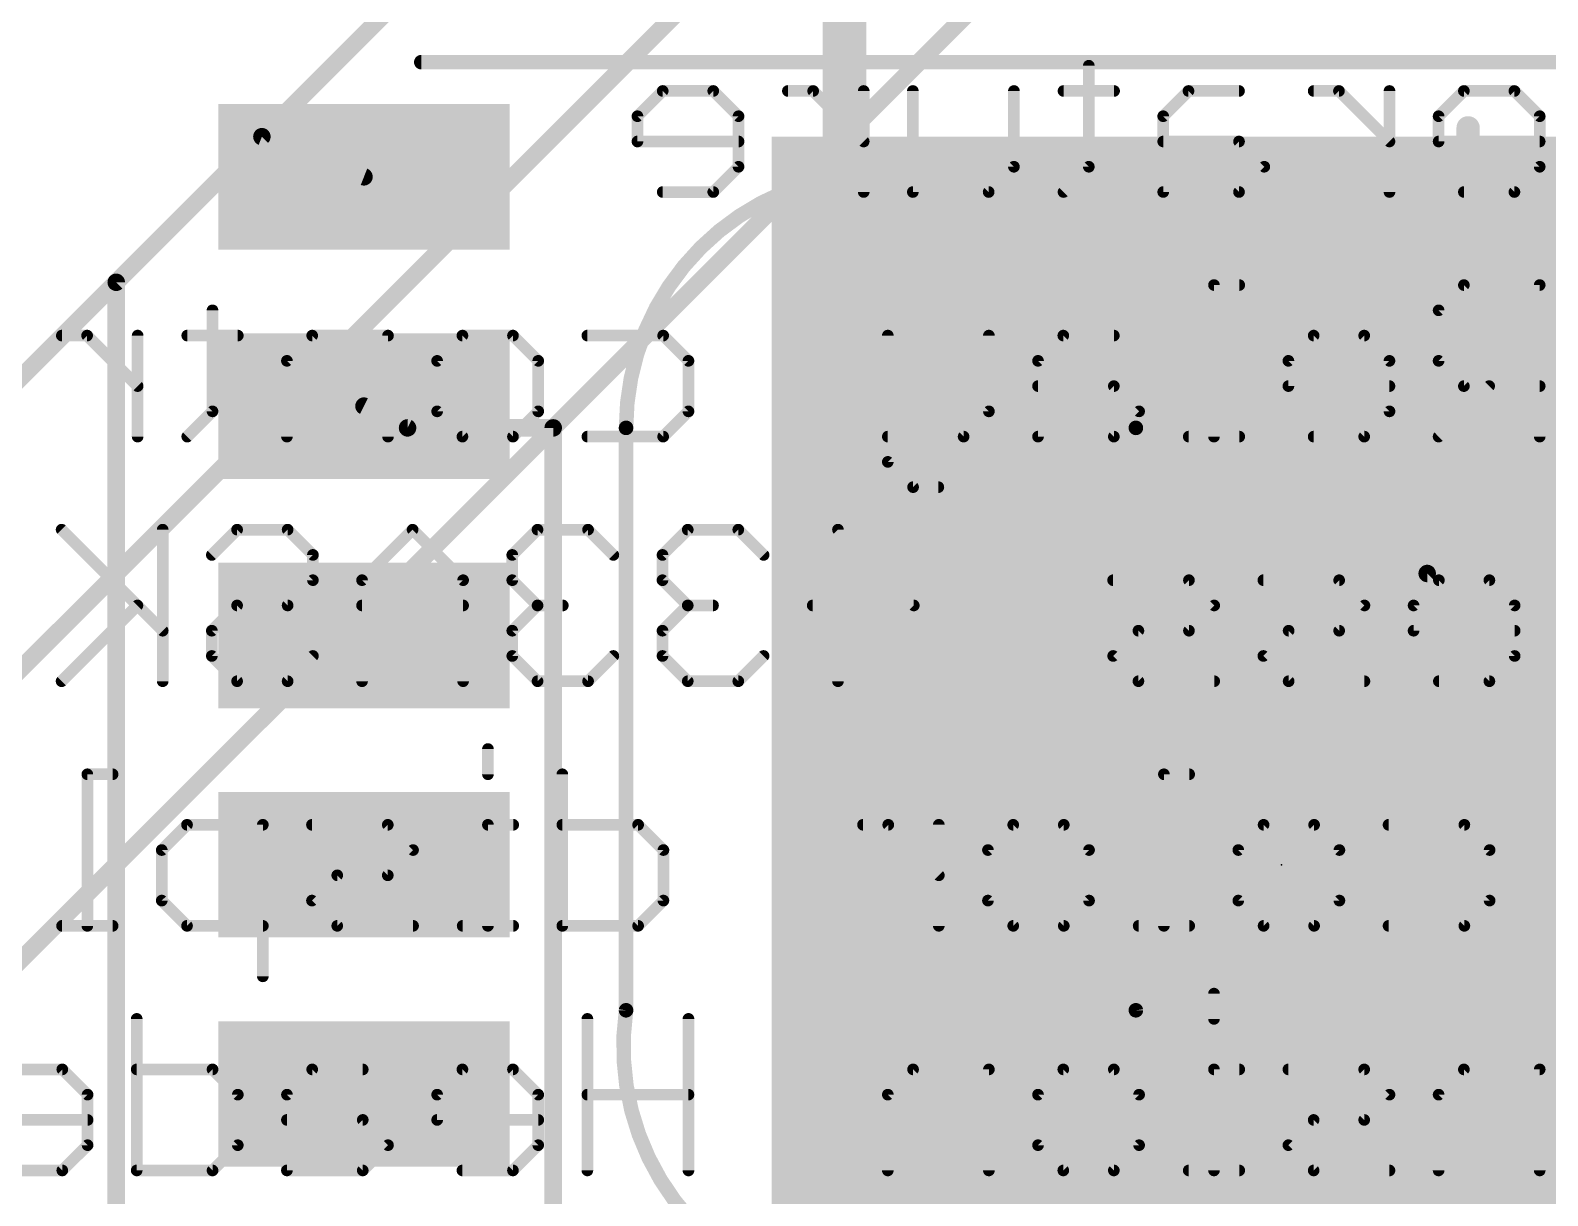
# Model space of a CAD drawing. Extents: x -6 to 117, y 1 to 54.
# Drawn here: x 31 to 44.23, y 31.4 to 41.57 of the extents above; entities that cross this region are included whole.
import ezdxf

# ---------------------------------------------------------------- set-up
doc = ezdxf.new("R2010")
doc.units = 0
for name, color, linetype in [('1', 14, 'CONTINUOUS'), ('16', 174, 'CONTINUOUS'), ('21', 251, 'CONTINUOUS'), ('23', 178, 'CONTINUOUS'), ('25', 251, 'CONTINUOUS'), ('26', 251, 'CONTINUOUS'), ('43', 94, 'CONTINUOUS')]:
    doc.layers.add(name, color=color, linetype=linetype)

# ---------------------------------------------------------------- blocks, each defined once
blk = doc.blocks.new('RECT')
blk.add_solid([(-0.5, -0.5), (0.5, -0.5), (-0.5, 0.5), (0.5, 0.5)])

msp = doc.modelspace()

# ---------------------------------------------------------------- linework, layer by layer
at = {"layer": '1'}
for points, const_width in [([(38.1, 46.99), (38.1, 34.29)], 0.381), ([(31.75, 39.37), (33.02, 40.64)], 0.1524), ([(33.02, 40.64), (33.91, 40.29)], 0.1524), ([(31.75, 27.94), (31.75, 39.37)], 0.1524), ([(34.29, 38.1), (33.91, 38.29)], 0.1524), ([(35.56, 38.1), (34.29, 38.1)], 0.1524), ([(35.56, 11.43), (35.56, 38.1)], 0.1524), ([(38.1, 34.29), (40.64, 31.75)], 0.381), ([(40.64, 31.75), (49.53, 31.75)], 0.381), ([(40.64, 24.13), (40.64, 31.75)], 0.381)]:
    msp.add_lwpolyline(points, dxfattribs=dict(at, const_width=const_width))
for points, const_width in [([(33.0339, 40.6755, 1), (33.0061, 40.6045)], 0.0762), ([(33.0469, 40.6131, 1), (32.9931, 40.6669)], 0.0762), ([(33.8961, 40.2545, 1), (33.9239, 40.3255)], 0.0762), ([(31.7881, 39.37, 1), (31.7119, 39.37)], 0.0762), ([(31.7231, 39.3969, 1), (31.7769, 39.3431)], 0.0762), ([(33.927, 38.3241, 1), (33.893, 38.2559)], 0.0762), ([(34.29, 38.1381, 1), (34.29, 38.0619)], 0.0762), ([(34.273, 38.0659, 1), (34.307, 38.1341)], 0.0762), ([(35.5981, 38.1, 1), (35.5219, 38.1)], 0.0762), ([(35.56, 38.0619, 1), (35.56, 38.1381)], 0.0762), ([(38.1674, 34.3574, 1), (38.0326, 34.2226)], 0.1905), ([(38.0048, 34.29, 1), (38.1953, 34.29)], 0.1905), ([(40.64, 31.8453, 1), (40.64, 31.6547)], 0.1905), ([(40.7353, 31.75, 1), (40.5448, 31.75)], 0.1905), ([(40.5726, 31.6826, 1), (40.7074, 31.8174)], 0.1905)]:
    msp.add_lwpolyline(points, format="xyb", dxfattribs=dict(at, const_width=const_width))
at = {"layer": '16', "const_width": 0.1524}
for points in [[(30.48, 38.1), (35.56, 43.18)], [(39.37, 41.91), (26.67, 29.21)], [(30.48, 35.56), (36.83, 41.91)], [(33.02, 24.13), (46.99, 38.1)], [(30.48, 24.13), (43.18, 36.83)], [(43.18, 36.83), (44.45, 36.83)]]:
    msp.add_lwpolyline(points, dxfattribs=at)
at = {"layer": '16', "const_width": 0.0762}
for points in [[(43.18, 36.8681, 1), (43.18, 36.7919)], [(43.2069, 36.8031, 1), (43.1531, 36.8569)]]:
    msp.add_lwpolyline(points, format="xyb", dxfattribs=at)
at = {"layer": '21'}
for points, const_width in [([(34.41, 41.3218, 1), (34.41, 41.2582)], 0.0635), ([(40.64, 38.1, 1), (36.195, 38.1)], 0.127), ([(36.2268, 38.1, 1), (36.1632, 38.1)], 0.0635), ([(36.1632, 38.1, 1), (36.2268, 38.1)], 0.0635), ([(40.6718, 38.1, 1), (40.6082, 38.1)], 0.0635), ([(40.6082, 38.1, 1), (40.6718, 38.1)], 0.0635), ([(36.195, 33.02, 1.153), (40.64, 33.02)], 0.127), ([(36.2264, 33.0155, 1), (36.1636, 33.0245)], 0.0635), ([(40.6714, 33.0245, 1), (40.6086, 33.0155)], 0.0635), ([(36.1632, 33.02, 1), (36.2268, 33.02)], 0.0635), ([(40.6082, 33.02, 1), (40.6718, 33.02)], 0.0635)]:
    msp.add_lwpolyline(points, format="xyb", dxfattribs=dict(at, const_width=const_width))
at = {"layer": '21', "const_width": 0.127}
for points in [[(49.41, 41.29), (34.41, 41.29)], [(36.195, 38.1), (36.195, 33.02)], [(40.64, 38.1), (40.64, 33.02)]]:
    msp.add_lwpolyline(points, dxfattribs=at)
at = {"layer": '23'}
msp.add_point((41.91, 34.29), dxfattribs=at)
at = {"layer": '25', "const_width": 0.2032}
for points in [[(43.5369, 40.7173), (43.5369, 39.2936)], [(42.0116, 40.5393), (42.0116, 39.6496)], [(42.7234, 39.6496), (42.7234, 40.5393)], [(43.181, 40.3614), (43.3589, 40.5393)], [(43.3589, 40.5393), (43.7149, 40.5393)], [(43.7149, 40.5393), (43.8928, 40.3614)], [(43.181, 40.1834), (43.181, 40.3614)], [(43.3589, 40.0055), (43.181, 40.1834)], [(43.7149, 40.0055), (43.3589, 40.0055)], [(43.8928, 39.8275), (43.7149, 40.0055)], [(43.8928, 39.6496), (43.8928, 39.8275)], [(42.0116, 39.6496), (42.1896, 39.4716)], [(42.5455, 39.4716), (42.7234, 39.6496)], [(43.181, 39.6496), (43.3589, 39.4716)], [(43.7149, 39.4716), (43.8928, 39.6496)], [(42.1896, 39.4716), (42.5455, 39.4716)], [(43.3589, 39.4716), (43.7149, 39.4716)]]:
    msp.add_lwpolyline(points, dxfattribs=at)
at = {"layer": '25', "const_width": 0.1016}
for points in [[(43.5877, 40.7173, 1), (43.4861, 40.7173)], [(42.0624, 40.5393, 1), (41.9608, 40.5393)], [(42.7742, 40.5393, 1), (42.6726, 40.5393)], [(43.3589, 40.5901, 1), (43.3589, 40.4885)], [(43.3949, 40.5034, 1), (43.323, 40.5752)], [(43.7508, 40.5752, 1), (43.6789, 40.5034)], [(43.7149, 40.4885, 1), (43.7149, 40.5901)], [(43.2318, 40.3614, 1), (43.1302, 40.3614)], [(43.1451, 40.3973, 1), (43.2169, 40.3254)], [(43.8569, 40.3254, 1), (43.9287, 40.3973)], [(43.2169, 40.2193, 1), (43.1451, 40.1475)], [(43.1302, 40.1834, 1), (43.2318, 40.1834)], [(43.3589, 40.0563, 1), (43.3589, 39.9547)], [(43.323, 39.9695, 1), (43.3949, 40.0414)], [(43.7508, 40.0414, 1), (43.6789, 39.9695)], [(43.7149, 39.9547, 1), (43.7149, 40.0563)], [(43.9436, 39.8275, 1), (43.842, 39.8275)], [(43.8569, 39.7916, 1), (43.9287, 39.8634)], [(42.0475, 39.6855, 1), (41.9757, 39.6136)], [(41.9608, 39.6496, 1), (42.0624, 39.6496)], [(42.6726, 39.6496, 1), (42.7742, 39.6496)], [(42.7593, 39.6136, 1), (42.6875, 39.6855)], [(43.2169, 39.6855, 1), (43.1451, 39.6136)], [(43.842, 39.6496, 1), (43.9436, 39.6496)], [(43.9287, 39.6136, 1), (43.8569, 39.6855)], [(42.1896, 39.5224, 1), (42.1896, 39.4208)], [(42.1536, 39.4357, 1), (42.2255, 39.5075)], [(42.5095, 39.5075, 1), (42.5814, 39.4357)], [(42.5455, 39.4208, 1), (42.5455, 39.5224)], [(43.3589, 39.5224, 1), (43.3589, 39.4208)], [(43.323, 39.4357, 1), (43.3949, 39.5075)], [(43.6789, 39.5075, 1), (43.7508, 39.4357)], [(43.7149, 39.4208, 1), (43.7149, 39.5224)], [(43.4861, 39.2936, 1), (43.5877, 39.2936)]]:
    msp.add_lwpolyline(points, format="xyb", dxfattribs=at)
at = {"layer": '26', "const_width": 0.1016}
for points in [[(40.2296, 41.259), (40.2296, 40.3777)], [(36.5147, 41.0387), (36.2944, 40.8184)], [(36.9553, 41.0387), (36.5147, 41.0387)], [(37.1757, 40.8184), (36.9553, 41.0387)], [(37.8264, 41.0387), (37.6061, 41.0387)], [(38.2671, 40.598), (37.8264, 41.0387)], [(38.2671, 40.1574), (38.2671, 41.0387)], [(38.6955, 40.1574), (38.6955, 41.0387)], [(39.5768, 41.0387), (39.5768, 40.3777)], [(40.45, 41.0387), (40.0093, 41.0387)], [(41.0987, 41.0387), (40.8784, 40.8184)], [(41.5394, 41.0387), (41.0987, 41.0387)], [(42.4105, 41.0387), (42.1902, 41.0387)], [(42.8511, 40.598), (42.4105, 41.0387)], [(42.8511, 40.1574), (42.8511, 41.0387)], [(43.4999, 41.0387), (43.2796, 40.8184)], [(43.9405, 41.0387), (43.4999, 41.0387)], [(44.1609, 40.8184), (43.9405, 41.0387)], [(36.2944, 40.8184), (36.2944, 40.598)], [(37.1757, 40.3777), (37.1757, 40.8184)], [(40.8784, 40.8184), (40.8784, 40.1574)], [(43.2796, 40.8184), (43.2796, 40.598)], [(44.1609, 40.3777), (44.1609, 40.8184)], [(36.2944, 40.598), (37.1757, 40.598)], [(41.5394, 40.598), (40.8784, 40.598)], [(41.7597, 40.3777), (41.5394, 40.598)], [(43.2796, 40.598), (44.1609, 40.598)], [(36.9553, 40.1574), (37.1757, 40.3777)], [(39.5768, 40.3777), (39.3565, 40.1574)], [(40.2296, 40.3777), (40.0093, 40.1574)], [(41.5394, 40.1574), (41.7597, 40.3777)], [(43.9405, 40.1574), (44.1609, 40.3777)], [(36.5147, 40.1574), (36.9553, 40.1574)], [(39.3565, 40.1574), (38.6955, 40.1574)], [(40.8784, 40.1574), (41.5394, 40.1574)], [(43.4999, 40.1574), (43.9405, 40.1574)], [(41.5414, 39.3457), (41.3211, 39.3457)], [(41.3211, 39.3457), (41.3211, 38.0238)], [(43.4999, 39.3457), (43.2796, 39.1254)], [(44.1609, 39.3457), (43.4999, 39.3457)], [(44.1609, 38.0238), (44.1609, 39.3457)], [(32.5896, 39.1254), (32.5896, 38.2441)], [(43.2796, 39.1254), (43.2796, 38.6848)], [(31.4961, 38.9051), (31.2758, 38.9051)], [(31.9367, 38.4644), (31.4961, 38.9051)], [(31.9367, 38.0238), (31.9367, 38.9051)], [(32.8099, 38.9051), (32.3693, 38.9051)], [(33.4587, 38.9051), (33.2383, 38.6848)], [(34.1196, 38.9051), (33.4587, 38.9051)], [(34.1196, 38.0238), (34.1196, 38.9051)], [(34.5481, 38.6848), (34.7684, 38.9051)], [(34.7684, 38.9051), (35.209, 38.9051)], [(35.209, 38.9051), (35.4293, 38.6848)], [(35.8578, 38.9051), (36.5188, 38.9051)], [(36.5188, 38.9051), (36.7391, 38.6848)], [(38.4772, 38.9051), (38.4772, 37.8035)], [(39.3585, 38.9051), (39.3585, 38.2441)], [(40.0073, 38.9051), (39.787, 38.6848)], [(40.4479, 38.9051), (40.0073, 38.9051)], [(42.1902, 38.9051), (41.9698, 38.6848)], [(42.6308, 38.9051), (42.1902, 38.9051)], [(42.8511, 38.6848), (42.6308, 38.9051)], [(33.2383, 38.6848), (33.2383, 38.0238)], [(34.5481, 38.2441), (34.5481, 38.6848)], [(35.4293, 38.6848), (35.4293, 38.2441)], [(36.7391, 38.6848), (36.7391, 38.2441)], [(39.787, 38.6848), (39.787, 38.0238)], [(41.9698, 38.6848), (41.9698, 38.4644)], [(42.8511, 38.2441), (42.8511, 38.6848)], [(43.2796, 38.6848), (43.4999, 38.4644)], [(40.4479, 38.4644), (39.787, 38.4644)], [(40.6683, 38.2441), (40.4479, 38.4644)], [(41.9698, 38.4644), (42.8511, 38.4644)], [(43.7202, 38.4644), (43.2796, 38.0238)], [(43.4999, 38.4644), (44.1609, 38.4644)], [(32.5896, 38.2441), (32.3693, 38.0238)], [(34.7684, 38.0238), (34.5481, 38.2441)], [(35.4293, 38.2441), (35.209, 38.0238)], [(36.7391, 38.2441), (36.5188, 38.0238)], [(39.3585, 38.2441), (39.1382, 38.0238)], [(40.4479, 38.0238), (40.6683, 38.2441)], [(42.6308, 38.0238), (42.8511, 38.2441)], [(35.209, 38.0238), (34.7684, 38.0238)], [(36.5188, 38.0238), (35.8578, 38.0238)], [(39.1382, 38.0238), (38.4772, 38.0238)], [(39.787, 38.0238), (40.4479, 38.0238)], [(41.5414, 38.0238), (41.1008, 38.0238)], [(42.1902, 38.0238), (42.6308, 38.0238)], [(38.4772, 37.8035), (38.6976, 37.5832)], [(38.6976, 37.5832), (38.9179, 37.5832)], [(32.155, 36.3308), (31.2738, 37.2121)], [(32.155, 37.2121), (32.155, 35.8902)], [(32.5835, 36.9918), (32.8038, 37.2121)], [(32.8038, 37.2121), (33.2444, 37.2121)], [(33.2444, 37.2121), (33.4648, 36.9918)], [(34.3338, 37.2121), (33.8932, 36.7715)], [(34.7745, 36.7715), (34.3338, 37.2121)], [(35.4233, 37.2121), (35.2029, 36.9918)], [(35.8639, 37.2121), (35.4233, 37.2121)], [(36.0842, 36.9918), (35.8639, 37.2121)], [(36.733, 37.2121), (36.5127, 36.9918)], [(37.1736, 37.2121), (36.733, 37.2121)], [(37.3939, 36.9918), (37.1736, 37.2121)], [(38.0427, 35.8902), (38.0427, 37.2121)], [(38.0427, 37.2121), (38.7037, 36.5512)], [(33.4648, 36.9918), (33.4648, 36.7715)], [(35.2029, 36.9918), (35.2029, 36.7715)], [(36.5127, 36.9918), (36.5127, 36.7715)], [(33.4648, 36.7715), (33.2444, 36.5512)], [(33.8932, 36.7715), (33.8932, 35.8902)], [(34.7745, 35.8902), (34.7745, 36.7715)], [(35.2029, 36.7715), (35.4233, 36.5512)], [(36.5127, 36.7715), (36.733, 36.5512)], [(41.1028, 36.7715), (40.4418, 36.7715)], [(41.3231, 36.5512), (41.1028, 36.7715)], [(42.4125, 36.7715), (41.7516, 36.7715)], [(42.6328, 36.5512), (42.4125, 36.7715)], [(43.2816, 36.7715), (43.0613, 36.5512)], [(43.7222, 36.7715), (43.2816, 36.7715)], [(43.9426, 36.5512), (43.7222, 36.7715)], [(31.9347, 36.5512), (31.2738, 35.8902)], [(32.8038, 36.5512), (32.5835, 36.3308)], [(33.2444, 36.5512), (32.8038, 36.5512)], [(34.7745, 36.5512), (33.8932, 36.5512)], [(35.4233, 36.5512), (35.2029, 36.3308)], [(35.4233, 36.5512), (35.6436, 36.5512)], [(36.733, 36.5512), (36.5127, 36.3308)], [(36.733, 36.5512), (36.9533, 36.5512)], [(38.7037, 36.5512), (37.8224, 36.5512)], [(41.1028, 36.3308), (41.3231, 36.5512)], [(42.4125, 36.3308), (42.6328, 36.5512)], [(43.0613, 36.5512), (43.0613, 36.3308)], [(43.9426, 36.1105), (43.9426, 36.5512)], [(32.5835, 36.3308), (32.5835, 36.1105)], [(35.2029, 36.3308), (35.2029, 36.1105)], [(36.5127, 36.3308), (36.5127, 36.1105)], [(40.4418, 36.1105), (40.6622, 36.3308)], [(40.6622, 36.3308), (41.1028, 36.3308)], [(41.7516, 36.1105), (41.9719, 36.3308)], [(41.9719, 36.3308), (42.4125, 36.3308)], [(43.0613, 36.3308), (43.9426, 36.3308)], [(32.5835, 36.1105), (32.8038, 35.8902)], [(33.2444, 35.8902), (33.4648, 36.1105)], [(35.2029, 36.1105), (35.4233, 35.8902)], [(35.8639, 35.8902), (36.0842, 36.1105)], [(36.5127, 36.1105), (36.733, 35.8902)], [(37.1736, 35.8902), (37.3939, 36.1105)], [(40.6622, 35.8902), (40.4418, 36.1105)], [(41.9719, 35.8902), (41.7516, 36.1105)], [(43.7222, 35.8902), (43.9426, 36.1105)], [(32.8038, 35.8902), (33.2444, 35.8902)], [(35.4233, 35.8902), (35.8639, 35.8902)], [(36.733, 35.8902), (37.1736, 35.8902)], [(41.3231, 35.8902), (40.6622, 35.8902)], [(42.6328, 35.8902), (41.9719, 35.8902)], [(43.2816, 35.8902), (43.7222, 35.8902)], [(34.9907, 35.2989), (34.9907, 35.0785)], [(31.7185, 35.0785), (31.4981, 35.0785)], [(31.4981, 35.0785), (31.4981, 33.7566)], [(35.6395, 35.0785), (35.6395, 33.7566)], [(41.1048, 35.0785), (40.8845, 35.0785)], [(40.8845, 35.0785), (40.8845, 33.7566)], [(32.3672, 34.6379), (32.1469, 34.4176)], [(33.0282, 34.6379), (32.3672, 34.6379)], [(33.0282, 33.316), (33.0282, 34.6379)], [(34.1176, 34.6379), (33.4566, 34.6379)], [(34.3379, 34.4176), (34.1176, 34.6379)], [(35.2111, 34.6379), (34.9907, 34.6379)], [(34.9907, 34.6379), (34.9907, 33.7566)], [(36.3005, 34.6379), (35.6395, 34.6379)], [(36.5208, 34.4176), (36.3005, 34.6379)], [(38.4813, 34.6379), (38.261, 34.6379)], [(38.922, 34.1972), (38.4813, 34.6379)], [(38.922, 33.7566), (38.922, 34.6379)], [(39.3504, 34.4176), (39.5707, 34.6379)], [(39.5707, 34.6379), (40.0114, 34.6379)], [(40.0114, 34.6379), (40.2317, 34.4176)], [(41.5333, 34.4176), (41.7536, 34.6379)], [(41.7536, 34.6379), (42.1942, 34.6379)], [(42.1942, 34.6379), (42.4146, 34.4176)], [(42.843, 34.6379), (43.504, 34.6379)], [(43.504, 34.6379), (43.7243, 34.4176)], [(32.1469, 34.4176), (32.1469, 33.9769)], [(34.1176, 34.1972), (34.3379, 34.4176)], [(36.5208, 33.9769), (36.5208, 34.4176)], [(39.3504, 33.9769), (39.3504, 34.4176)], [(40.2317, 34.4176), (40.2317, 33.9769)], [(41.5333, 33.9769), (41.5333, 34.4176)], [(42.4146, 34.4176), (42.4146, 33.9769)], [(43.7243, 34.4176), (43.7243, 33.9769)], [(33.4566, 33.9769), (33.677, 34.1972)], [(33.677, 34.1972), (34.1176, 34.1972)], [(32.1469, 33.9769), (32.3672, 33.7566)], [(33.677, 33.7566), (33.4566, 33.9769)], [(36.3005, 33.7566), (36.5208, 33.9769)], [(39.5707, 33.7566), (39.3504, 33.9769)], [(40.2317, 33.9769), (40.0114, 33.7566)], [(41.7536, 33.7566), (41.5333, 33.9769)], [(42.4146, 33.9769), (42.1942, 33.7566)], [(43.7243, 33.9769), (43.504, 33.7566)], [(31.7185, 33.7566), (31.2778, 33.7566)], [(32.3672, 33.7566), (33.0282, 33.7566)], [(34.3379, 33.7566), (33.677, 33.7566)], [(35.2111, 33.7566), (34.7704, 33.7566)], [(35.6395, 33.7566), (36.3005, 33.7566)], [(40.0114, 33.7566), (39.5707, 33.7566)], [(41.1048, 33.7566), (40.6642, 33.7566)], [(42.1942, 33.7566), (41.7536, 33.7566)], [(43.504, 33.7566), (42.843, 33.7566)], [(41.3211, 33.1653), (41.3211, 32.9449)], [(31.9286, 32.9449), (31.9286, 31.623)], [(35.8578, 32.9449), (35.8578, 31.623)], [(36.7391, 31.623), (36.7391, 32.9449)], [(31.2799, 32.5043), (30.8392, 32.5043)], [(31.5002, 32.284), (31.2799, 32.5043)], [(32.5896, 32.5043), (31.9286, 32.5043)], [(32.8099, 32.284), (32.5896, 32.5043)], [(33.4587, 32.5043), (33.2383, 32.284)], [(33.8993, 32.5043), (33.4587, 32.5043)], [(34.7684, 32.5043), (34.5481, 32.284)], [(35.209, 32.5043), (34.7684, 32.5043)], [(35.4293, 32.284), (35.209, 32.5043)], [(38.6976, 32.5043), (38.4772, 32.284)], [(39.3585, 32.5043), (38.6976, 32.5043)], [(39.3585, 31.623), (39.3585, 32.5043)], [(39.787, 32.284), (40.0073, 32.5043)], [(40.0073, 32.5043), (40.4479, 32.5043)], [(40.4479, 32.5043), (40.6683, 32.284)], [(41.5414, 32.5043), (41.3211, 32.5043)], [(41.3211, 32.5043), (41.3211, 31.623)], [(42.6308, 32.5043), (41.9698, 32.5043)], [(42.8511, 32.284), (42.6308, 32.5043)], [(43.4999, 32.5043), (43.2796, 32.284)], [(44.1609, 32.5043), (43.4999, 32.5043)], [(44.1609, 31.623), (44.1609, 32.5043)], [(31.5002, 31.8433), (31.5002, 32.284)], [(32.8099, 31.8433), (32.8099, 32.284)], [(33.2383, 32.284), (33.2383, 31.623)], [(34.5481, 32.284), (34.5481, 32.0636)], [(35.4293, 31.8433), (35.4293, 32.284)], [(36.7391, 32.284), (35.8578, 32.284)], [(38.4772, 32.284), (38.4772, 31.623)], [(39.787, 31.8433), (39.787, 32.284)], [(40.6683, 32.284), (40.6683, 31.8433)], [(42.6308, 32.0636), (42.8511, 32.284)], [(43.2796, 32.284), (43.2796, 31.623)], [(30.6189, 32.0636), (31.5002, 32.0636)], [(33.8993, 32.0636), (33.2383, 32.0636)], [(34.1196, 31.8433), (33.8993, 32.0636)], [(34.5481, 32.0636), (35.4293, 32.0636)], [(41.9698, 31.8433), (42.1902, 32.0636)], [(42.1902, 32.0636), (42.6308, 32.0636)], [(31.2799, 31.623), (31.5002, 31.8433)], [(32.5896, 31.623), (32.8099, 31.8433)], [(33.8993, 31.623), (34.1196, 31.8433)], [(35.209, 31.623), (35.4293, 31.8433)], [(40.0073, 31.623), (39.787, 31.8433)], [(40.6683, 31.8433), (40.4479, 31.623)], [(42.1902, 31.623), (41.9698, 31.8433)], [(30.8392, 31.623), (31.2799, 31.623)], [(31.9286, 31.623), (32.5896, 31.623)], [(33.2383, 31.623), (33.8993, 31.623)], [(34.7684, 31.623), (35.209, 31.623)], [(40.4479, 31.623), (40.0073, 31.623)], [(41.5414, 31.623), (41.1008, 31.623)], [(42.8511, 31.623), (42.1902, 31.623)]]:
    msp.add_lwpolyline(points, dxfattribs=at)
at = {"layer": '26', "const_width": 0.0508}
for points in [[(40.255, 41.259, 1), (40.2042, 41.259)], [(36.5147, 41.0641, 1), (36.5147, 41.0133)], [(36.5326, 41.0207, 1), (36.4967, 41.0566)], [(36.9733, 41.0566, 1), (36.9374, 41.0207)], [(36.9553, 41.0133, 1), (36.9553, 41.0641)], [(37.6061, 41.0641, 1), (37.6061, 41.0133)], [(37.8444, 41.0566, 1), (37.8085, 41.0207)], [(37.8264, 41.0133, 1), (37.8264, 41.0641)], [(38.2925, 41.0387, 1), (38.2417, 41.0387)], [(38.7209, 41.0387, 1), (38.6701, 41.0387)], [(39.6022, 41.0387, 1), (39.5514, 41.0387)], [(40.0093, 41.0641, 1), (40.0093, 41.0133)], [(40.45, 41.0133, 1), (40.45, 41.0641)], [(41.0987, 41.0641, 1), (41.0987, 41.0133)], [(41.1167, 41.0207, 1), (41.0808, 41.0566)], [(41.5394, 41.0133, 1), (41.5394, 41.0641)], [(42.1902, 41.0641, 1), (42.1902, 41.0133)], [(42.4284, 41.0566, 1), (42.3925, 41.0207)], [(42.4105, 41.0133, 1), (42.4105, 41.0641)], [(42.8765, 41.0387, 1), (42.8257, 41.0387)], [(43.4999, 41.0641, 1), (43.4999, 41.0133)], [(43.5178, 41.0207, 1), (43.4819, 41.0566)], [(43.9585, 41.0566, 1), (43.9226, 41.0207)], [(43.9405, 41.0133, 1), (43.9405, 41.0641)], [(36.3198, 40.8184, 1), (36.269, 40.8184)], [(36.2764, 40.8363, 1), (36.3123, 40.8004)], [(37.2011, 40.8184, 1), (37.1503, 40.8184)], [(37.1577, 40.8004, 1), (37.1936, 40.8363)], [(40.9038, 40.8184, 1), (40.853, 40.8184)], [(40.8604, 40.8363, 1), (40.8964, 40.8004)], [(43.305, 40.8184, 1), (43.2542, 40.8184)], [(43.2616, 40.8363, 1), (43.2975, 40.8004)], [(44.1863, 40.8184, 1), (44.1355, 40.8184)], [(44.1429, 40.8004, 1), (44.1788, 40.8363)], [(36.2944, 40.6234, 1), (36.2944, 40.5726)], [(36.269, 40.598, 1), (36.3198, 40.598)], [(37.1757, 40.5726, 1), (37.1757, 40.6234)], [(38.2491, 40.5801, 1), (38.285, 40.616)], [(40.8784, 40.6234, 1), (40.8784, 40.5726)], [(41.5573, 40.616, 1), (41.5214, 40.5801)], [(41.5394, 40.5726, 1), (41.5394, 40.6234)], [(42.8332, 40.5801, 1), (42.8691, 40.616)], [(43.2796, 40.6234, 1), (43.2796, 40.5726)], [(43.2542, 40.598, 1), (43.305, 40.598)], [(44.1609, 40.5726, 1), (44.1609, 40.6234)], [(37.1503, 40.3777, 1), (37.2011, 40.3777)], [(37.1936, 40.3598, 1), (37.1577, 40.3957)], [(39.5514, 40.3777, 1), (39.6022, 40.3777)], [(39.5948, 40.3598, 1), (39.5589, 40.3957)], [(40.2042, 40.3777, 1), (40.255, 40.3777)], [(40.2476, 40.3598, 1), (40.2117, 40.3957)], [(41.7776, 40.3598, 1), (41.7417, 40.3957)], [(41.7417, 40.3598, 1), (41.7776, 40.3957)], [(44.1355, 40.3777, 1), (44.1863, 40.3777)], [(44.1788, 40.3598, 1), (44.1429, 40.3957)], [(36.5147, 40.1828, 1), (36.5147, 40.132)], [(36.9374, 40.1754, 1), (36.9733, 40.1394)], [(36.9553, 40.132, 1), (36.9553, 40.1828)], [(38.2417, 40.1574, 1), (38.2925, 40.1574)], [(38.6955, 40.1828, 1), (38.6955, 40.132)], [(38.6701, 40.1574, 1), (38.7209, 40.1574)], [(39.3385, 40.1754, 1), (39.3745, 40.1394)], [(39.3565, 40.132, 1), (39.3565, 40.1828)], [(39.9914, 40.1754, 1), (40.0273, 40.1394)], [(40.8784, 40.1828, 1), (40.8784, 40.132)], [(40.853, 40.1574, 1), (40.9038, 40.1574)], [(41.5214, 40.1754, 1), (41.5573, 40.1394)], [(41.5394, 40.132, 1), (41.5394, 40.1828)], [(42.8257, 40.1574, 1), (42.8765, 40.1574)], [(43.4999, 40.1828, 1), (43.4999, 40.132)], [(43.9226, 40.1754, 1), (43.9585, 40.1394)], [(43.9405, 40.132, 1), (43.9405, 40.1828)], [(41.3211, 39.3711, 1), (41.3211, 39.3203)], [(41.3465, 39.3457, 1), (41.2957, 39.3457)], [(41.5414, 39.3203, 1), (41.5414, 39.3711)], [(43.4999, 39.3711, 1), (43.4999, 39.3203)], [(43.5178, 39.3278, 1), (43.4819, 39.3637)], [(44.1863, 39.3457, 1), (44.1355, 39.3457)], [(44.1609, 39.3203, 1), (44.1609, 39.3711)], [(32.615, 39.1254, 1), (32.5642, 39.1254)], [(43.2616, 39.1434, 1), (43.2975, 39.1074)], [(43.305, 39.1254, 1), (43.2542, 39.1254)], [(31.2758, 38.9305, 1), (31.2758, 38.8797)], [(31.5141, 38.923, 1), (31.4781, 38.8871)], [(31.4961, 38.8797, 1), (31.4961, 38.9305)], [(31.9622, 38.9051, 1), (31.9113, 38.9051)], [(32.3693, 38.9305, 1), (32.3693, 38.8797)], [(32.8099, 38.8797, 1), (32.8099, 38.9305)], [(33.4587, 38.9305, 1), (33.4587, 38.8797)], [(33.4766, 38.8871, 1), (33.4407, 38.923)], [(34.145, 38.9051, 1), (34.0942, 38.9051)], [(34.1196, 38.8797, 1), (34.1196, 38.9305)], [(34.7684, 38.9305, 1), (34.7684, 38.8797)], [(34.7863, 38.8871, 1), (34.7504, 38.923)], [(35.227, 38.923, 1), (35.1911, 38.8871)], [(35.209, 38.8797, 1), (35.209, 38.9305)], [(35.8578, 38.9305, 1), (35.8578, 38.8797)], [(36.5367, 38.923, 1), (36.5008, 38.8871)], [(36.5188, 38.8797, 1), (36.5188, 38.9305)], [(38.5026, 38.9051, 1), (38.4518, 38.9051)], [(39.3839, 38.9051, 1), (39.3331, 38.9051)], [(40.0073, 38.9305, 1), (40.0073, 38.8797)], [(40.0252, 38.8871, 1), (39.9893, 38.923)], [(40.4479, 38.8797, 1), (40.4479, 38.9305)], [(42.1902, 38.9305, 1), (42.1902, 38.8797)], [(42.2081, 38.8871, 1), (42.1722, 38.923)], [(42.6488, 38.923, 1), (42.6128, 38.8871)], [(42.6308, 38.8797, 1), (42.6308, 38.9305)], [(33.2637, 38.6848, 1), (33.2129, 38.6848)], [(33.2204, 38.7027, 1), (33.2563, 38.6668)], [(34.5735, 38.6848, 1), (34.5227, 38.6848)], [(34.5301, 38.7027, 1), (34.566, 38.6668)], [(35.4547, 38.6848, 1), (35.404, 38.6848)], [(35.4114, 38.6668, 1), (35.4473, 38.7027)], [(36.7645, 38.6848, 1), (36.7137, 38.6848)], [(36.7211, 38.6668, 1), (36.757, 38.7027)], [(39.8124, 38.6848, 1), (39.7616, 38.6848)], [(39.769, 38.7027, 1), (39.8049, 38.6668)], [(41.9952, 38.6848, 1), (41.9444, 38.6848)], [(41.9519, 38.7027, 1), (41.9878, 38.6668)], [(42.8765, 38.6848, 1), (42.8257, 38.6848)], [(42.8332, 38.6668, 1), (42.8691, 38.7027)], [(43.2975, 38.7027, 1), (43.2616, 38.6668)], [(43.2542, 38.6848, 1), (43.305, 38.6848)], [(31.9188, 38.4465, 1), (31.9547, 38.4824)], [(39.787, 38.4898, 1), (39.787, 38.439)], [(40.4659, 38.4824, 1), (40.43, 38.4465)], [(40.4479, 38.439, 1), (40.4479, 38.4898)], [(41.9698, 38.4898, 1), (41.9698, 38.439)], [(42.8511, 38.439, 1), (42.8511, 38.4898)], [(43.4999, 38.4898, 1), (43.4999, 38.439)], [(43.4819, 38.4465, 1), (43.5178, 38.4824)], [(43.7382, 38.4465, 1), (43.7022, 38.4824)], [(44.1609, 38.439, 1), (44.1609, 38.4898)], [(41.9444, 38.4644, 1), (41.9952, 38.4644)], [(32.5642, 38.2441, 1), (32.615, 38.2441)], [(32.6075, 38.2262, 1), (32.5716, 38.2621)], [(34.566, 38.2621, 1), (34.5301, 38.2262)], [(34.5227, 38.2441, 1), (34.5735, 38.2441)], [(35.404, 38.2441, 1), (35.4547, 38.2441)], [(35.4473, 38.2262, 1), (35.4114, 38.2621)], [(36.7137, 38.2441, 1), (36.7645, 38.2441)], [(36.757, 38.2262, 1), (36.7211, 38.2621)], [(39.3331, 38.2441, 1), (39.3839, 38.2441)], [(39.3765, 38.2262, 1), (39.3406, 38.2621)], [(40.6862, 38.2262, 1), (40.6503, 38.2621)], [(40.6503, 38.2262, 1), (40.6862, 38.2621)], [(42.8257, 38.2441, 1), (42.8765, 38.2441)], [(42.8691, 38.2262, 1), (42.8332, 38.2621)], [(31.9113, 38.0238, 1), (31.9622, 38.0238)], [(32.3513, 38.0418, 1), (32.3872, 38.0058)], [(33.2129, 38.0238, 1), (33.2637, 38.0238)], [(34.0942, 38.0238, 1), (34.145, 38.0238)], [(34.7684, 38.0492, 1), (34.7684, 37.9984)], [(34.7504, 38.0058, 1), (34.7863, 38.0418)], [(35.1911, 38.0418, 1), (35.227, 38.0058)], [(35.209, 37.9984, 1), (35.209, 38.0492)], [(35.8578, 38.0492, 1), (35.8578, 37.9984)], [(36.5008, 38.0418, 1), (36.5367, 38.0058)], [(36.5188, 37.9984, 1), (36.5188, 38.0492)], [(38.4772, 38.0492, 1), (38.4772, 37.9984)], [(39.1202, 38.0418, 1), (39.1562, 38.0058)], [(39.1382, 37.9984, 1), (39.1382, 38.0492)], [(39.787, 38.0492, 1), (39.787, 37.9984)], [(39.7616, 38.0238, 1), (39.8124, 38.0238)], [(40.43, 38.0418, 1), (40.4659, 38.0058)], [(40.4479, 37.9984, 1), (40.4479, 38.0492)], [(41.1008, 38.0492, 1), (41.1008, 37.9984)], [(41.2957, 38.0238, 1), (41.3465, 38.0238)], [(41.5414, 37.9984, 1), (41.5414, 38.0492)], [(42.1902, 38.0492, 1), (42.1902, 37.9984)], [(42.6128, 38.0418, 1), (42.6488, 38.0058)], [(42.6308, 37.9984, 1), (42.6308, 38.0492)], [(43.2616, 38.0418, 1), (43.2975, 38.0058)], [(44.1355, 38.0238, 1), (44.1863, 38.0238)], [(38.4952, 37.8214, 1), (38.4593, 37.7855)], [(38.4518, 37.8035, 1), (38.5026, 37.8035)], [(38.6976, 37.6086, 1), (38.6976, 37.5578)], [(38.6796, 37.5652, 1), (38.7155, 37.6011)], [(38.9179, 37.5578, 1), (38.9179, 37.6086)], [(31.2917, 37.2301, 1), (31.2558, 37.1942)], [(32.1804, 37.2121, 1), (32.1296, 37.2121)], [(32.8038, 37.2375, 1), (32.8038, 37.1867)], [(32.8218, 37.1942, 1), (32.7858, 37.2301)], [(33.2624, 37.2301, 1), (33.2265, 37.1942)], [(33.2444, 37.1867, 1), (33.2444, 37.2375)], [(34.3518, 37.2301, 1), (34.3159, 37.1942)], [(34.3518, 37.1942, 1), (34.3159, 37.2301)], [(35.4233, 37.2375, 1), (35.4233, 37.1867)], [(35.4412, 37.1942, 1), (35.4053, 37.2301)], [(35.8819, 37.2301, 1), (35.8459, 37.1942)], [(35.8639, 37.1867, 1), (35.8639, 37.2375)], [(36.733, 37.2375, 1), (36.733, 37.1867)], [(36.7509, 37.1942, 1), (36.715, 37.2301)], [(37.1916, 37.2301, 1), (37.1557, 37.1942)], [(37.1736, 37.1867, 1), (37.1736, 37.2375)], [(38.0607, 37.2301, 1), (38.0247, 37.1942)], [(38.0681, 37.2121, 1), (38.0173, 37.2121)], [(33.4902, 36.9918, 1), (33.4394, 36.9918)], [(35.2283, 36.9918, 1), (35.1775, 36.9918)], [(36.5381, 36.9918, 1), (36.4873, 36.9918)], [(32.5655, 37.0098, 1), (32.6014, 36.9738)], [(33.4468, 36.9738, 1), (33.4827, 37.0098)], [(35.185, 37.0098, 1), (35.2209, 36.9738)], [(36.0663, 36.9738, 1), (36.1022, 37.0098)], [(36.4947, 37.0098, 1), (36.5306, 36.9738)], [(37.376, 36.9738, 1), (37.4119, 37.0098)], [(33.4394, 36.7715, 1), (33.4902, 36.7715)], [(33.4827, 36.7535, 1), (33.4468, 36.7894)], [(33.9186, 36.7715, 1), (33.8678, 36.7715)], [(33.8752, 36.7894, 1), (33.9112, 36.7535)], [(34.7999, 36.7715, 1), (34.7491, 36.7715)], [(34.7565, 36.7535, 1), (34.7924, 36.7894)], [(35.1775, 36.7715, 1), (35.2283, 36.7715)], [(35.2209, 36.7894, 1), (35.185, 36.7535)], [(36.5306, 36.7894, 1), (36.4947, 36.7535)], [(36.4873, 36.7715, 1), (36.5381, 36.7715)], [(40.4418, 36.7969, 1), (40.4418, 36.7461)], [(41.1208, 36.7894, 1), (41.0848, 36.7535)], [(41.1028, 36.7461, 1), (41.1028, 36.7969)], [(41.7516, 36.7969, 1), (41.7516, 36.7461)], [(42.4305, 36.7894, 1), (42.3946, 36.7535)], [(42.4125, 36.7461, 1), (42.4125, 36.7969)], [(43.2816, 36.7969, 1), (43.2816, 36.7461)], [(43.2996, 36.7535, 1), (43.2636, 36.7894)], [(43.7402, 36.7894, 1), (43.7043, 36.7535)], [(43.7222, 36.7461, 1), (43.7222, 36.7969)], [(31.9527, 36.5332, 1), (31.9168, 36.5691)], [(32.8038, 36.5766, 1), (32.8038, 36.5258)], [(32.8218, 36.5332, 1), (32.7858, 36.5691)], [(33.2265, 36.5691, 1), (33.2624, 36.5332)], [(33.2444, 36.5258, 1), (33.2444, 36.5766)], [(33.8932, 36.5766, 1), (33.8932, 36.5258)], [(34.7745, 36.5258, 1), (34.7745, 36.5766)], [(35.4233, 36.5766, 1), (35.4233, 36.5258)], [(35.4412, 36.5332, 1), (35.4053, 36.5691)], [(35.4053, 36.5332, 1), (35.4412, 36.5691)], [(35.6436, 36.5258, 1), (35.6436, 36.5766)], [(36.733, 36.5766, 1), (36.733, 36.5258)], [(36.7509, 36.5332, 1), (36.715, 36.5691)], [(36.715, 36.5332, 1), (36.7509, 36.5691)], [(36.9533, 36.5258, 1), (36.9533, 36.5766)], [(37.8224, 36.5766, 1), (37.8224, 36.5258)], [(38.6857, 36.5332, 1), (38.7216, 36.5691)], [(38.7037, 36.5258, 1), (38.7037, 36.5766)], [(41.3411, 36.5332, 1), (41.3052, 36.5691)], [(41.3052, 36.5332, 1), (41.3411, 36.5691)], [(42.6508, 36.5332, 1), (42.6149, 36.5691)], [(42.6149, 36.5332, 1), (42.6508, 36.5691)], [(43.0867, 36.5512, 1), (43.0359, 36.5512)], [(43.0433, 36.5691, 1), (43.0792, 36.5332)], [(43.968, 36.5512, 1), (43.9172, 36.5512)], [(43.9246, 36.5332, 1), (43.9605, 36.5691)], [(32.6089, 36.3308, 1), (32.5581, 36.3308)], [(35.2283, 36.3308, 1), (35.1775, 36.3308)], [(36.5381, 36.3308, 1), (36.4873, 36.3308)], [(40.6622, 36.3562, 1), (40.6622, 36.3054)], [(40.6801, 36.3129, 1), (40.6442, 36.3488)], [(41.1028, 36.3054, 1), (41.1028, 36.3562)], [(41.9719, 36.3562, 1), (41.9719, 36.3054)], [(41.9898, 36.3129, 1), (41.9539, 36.3488)], [(42.4125, 36.3054, 1), (42.4125, 36.3562)], [(43.0613, 36.3562, 1), (43.0613, 36.3054)], [(43.9426, 36.3054, 1), (43.9426, 36.3562)], [(32.1371, 36.3129, 1), (32.173, 36.3488)], [(32.5655, 36.3488, 1), (32.6014, 36.3129)], [(35.185, 36.3488, 1), (35.2209, 36.3129)], [(36.4947, 36.3488, 1), (36.5306, 36.3129)], [(41.0848, 36.3488, 1), (41.1208, 36.3129)], [(42.3946, 36.3488, 1), (42.4305, 36.3129)], [(43.0359, 36.3308, 1), (43.0867, 36.3308)], [(32.6014, 36.1285, 1), (32.5655, 36.0926)], [(32.5581, 36.1105, 1), (32.6089, 36.1105)], [(33.4827, 36.0926, 1), (33.4468, 36.1285)], [(35.1775, 36.1105, 1), (35.2283, 36.1105)], [(35.2209, 36.1285, 1), (35.185, 36.0926)], [(36.1022, 36.0926, 1), (36.0663, 36.1285)], [(36.5306, 36.1285, 1), (36.4947, 36.0926)], [(36.4873, 36.1105, 1), (36.5381, 36.1105)], [(37.4119, 36.0926, 1), (37.376, 36.1285)], [(40.4598, 36.1285, 1), (40.4239, 36.0926)], [(40.4239, 36.1285, 1), (40.4598, 36.0926)], [(41.7695, 36.1285, 1), (41.7336, 36.0926)], [(41.7336, 36.1285, 1), (41.7695, 36.0926)], [(43.9172, 36.1105, 1), (43.968, 36.1105)], [(43.9605, 36.0926, 1), (43.9246, 36.1285)], [(31.2558, 35.9082, 1), (31.2917, 35.8722)], [(32.1296, 35.8902, 1), (32.1804, 35.8902)], [(32.8038, 35.9156, 1), (32.8038, 35.8648)], [(32.7858, 35.8722, 1), (32.8218, 35.9082)], [(33.2265, 35.9082, 1), (33.2624, 35.8722)], [(33.2444, 35.8648, 1), (33.2444, 35.9156)], [(33.8678, 35.8902, 1), (33.9186, 35.8902)], [(34.7491, 35.8902, 1), (34.7999, 35.8902)], [(35.4233, 35.9156, 1), (35.4233, 35.8648)], [(35.4053, 35.8722, 1), (35.4412, 35.9082)], [(35.8459, 35.9082, 1), (35.8819, 35.8722)], [(35.8639, 35.8648, 1), (35.8639, 35.9156)], [(36.733, 35.9156, 1), (36.733, 35.8648)], [(36.715, 35.8722, 1), (36.7509, 35.9082)], [(37.1557, 35.9082, 1), (37.1916, 35.8722)], [(37.1736, 35.8648, 1), (37.1736, 35.9156)], [(38.0173, 35.8902, 1), (38.0681, 35.8902)], [(40.6622, 35.9156, 1), (40.6622, 35.8648)], [(40.6442, 35.8722, 1), (40.6801, 35.9082)], [(41.3231, 35.8648, 1), (41.3231, 35.9156)], [(41.9719, 35.9156, 1), (41.9719, 35.8648)], [(41.9539, 35.8722, 1), (41.9898, 35.9082)], [(42.6328, 35.8648, 1), (42.6328, 35.9156)], [(43.2816, 35.9156, 1), (43.2816, 35.8648)], [(43.7043, 35.9082, 1), (43.7402, 35.8722)], [(43.7222, 35.8648, 1), (43.7222, 35.9156)], [(35.0161, 35.2989, 1), (34.9653, 35.2989)], [(31.4981, 35.1039, 1), (31.4981, 35.0531)], [(31.5235, 35.0785, 1), (31.4727, 35.0785)], [(31.7185, 35.0531, 1), (31.7185, 35.1039)], [(34.9653, 35.0785, 1), (35.0161, 35.0785)], [(35.6649, 35.0785, 1), (35.6141, 35.0785)], [(40.8845, 35.1039, 1), (40.8845, 35.0531)], [(40.9099, 35.0785, 1), (40.8591, 35.0785)], [(41.1048, 35.0531, 1), (41.1048, 35.1039)], [(32.3672, 34.6633, 1), (32.3672, 34.6125)], [(32.3852, 34.6199, 1), (32.3493, 34.6558)], [(33.0536, 34.6379, 1), (33.0028, 34.6379)], [(33.0282, 34.6125, 1), (33.0282, 34.6633)], [(33.4566, 34.6633, 1), (33.4566, 34.6125)], [(34.1356, 34.6558, 1), (34.0996, 34.6199)], [(34.1176, 34.6125, 1), (34.1176, 34.6633)], [(34.9907, 34.6633, 1), (34.9907, 34.6125)], [(35.0161, 34.6379, 1), (34.9653, 34.6379)], [(35.2111, 34.6125, 1), (35.2111, 34.6633)], [(35.6395, 34.6633, 1), (35.6395, 34.6125)], [(36.3184, 34.6558, 1), (36.2825, 34.6199)], [(36.3005, 34.6125, 1), (36.3005, 34.6633)], [(38.261, 34.6633, 1), (38.261, 34.6125)], [(38.4993, 34.6558, 1), (38.4633, 34.6199)], [(38.4813, 34.6125, 1), (38.4813, 34.6633)], [(38.9474, 34.6379, 1), (38.8966, 34.6379)], [(39.5707, 34.6633, 1), (39.5707, 34.6125)], [(39.5887, 34.6199, 1), (39.5528, 34.6558)], [(40.0293, 34.6558, 1), (39.9934, 34.6199)], [(40.0114, 34.6125, 1), (40.0114, 34.6633)], [(41.7536, 34.6633, 1), (41.7536, 34.6125)], [(41.7715, 34.6199, 1), (41.7356, 34.6558)], [(42.2122, 34.6558, 1), (42.1763, 34.6199)], [(42.1942, 34.6125, 1), (42.1942, 34.6633)], [(42.843, 34.6633, 1), (42.843, 34.6125)], [(43.5219, 34.6558, 1), (43.486, 34.6199)], [(43.504, 34.6125, 1), (43.504, 34.6633)], [(32.1723, 34.4176, 1), (32.1215, 34.4176)], [(32.1289, 34.4355, 1), (32.1649, 34.3996)], [(34.3559, 34.3996, 1), (34.32, 34.4355)], [(34.32, 34.3996, 1), (34.3559, 34.4355)], [(36.5462, 34.4176, 1), (36.4954, 34.4176)], [(36.5028, 34.3996, 1), (36.5387, 34.4355)], [(39.3758, 34.4176, 1), (39.325, 34.4176)], [(39.3324, 34.4355, 1), (39.3684, 34.3996)], [(40.2571, 34.4176, 1), (40.2063, 34.4176)], [(40.2137, 34.3996, 1), (40.2496, 34.4355)], [(41.5587, 34.4176, 1), (41.5079, 34.4176)], [(41.5153, 34.4355, 1), (41.5512, 34.3996)], [(42.44, 34.4176, 1), (42.3892, 34.4176)], [(42.3966, 34.3996, 1), (42.4325, 34.4355)], [(43.7497, 34.4176, 1), (43.6989, 34.4176)], [(43.7063, 34.3996, 1), (43.7422, 34.4355)], [(33.677, 34.2226, 1), (33.677, 34.1718)], [(33.6949, 34.1793, 1), (33.659, 34.2152)], [(34.0996, 34.2152, 1), (34.1356, 34.1793)], [(34.1176, 34.1718, 1), (34.1176, 34.2226)], [(38.904, 34.1793, 1), (38.9399, 34.2152)], [(32.1649, 33.9949, 1), (32.1289, 33.959)], [(32.1215, 33.9769, 1), (32.1723, 33.9769)], [(33.4746, 33.9949, 1), (33.4387, 33.959)], [(33.4387, 33.9949, 1), (33.4746, 33.959)], [(36.4954, 33.9769, 1), (36.5462, 33.9769)], [(36.5387, 33.959, 1), (36.5028, 33.9949)], [(39.3684, 33.9949, 1), (39.3324, 33.959)], [(39.325, 33.9769, 1), (39.3758, 33.9769)], [(40.2063, 33.9769, 1), (40.2571, 33.9769)], [(40.2496, 33.959, 1), (40.2137, 33.9949)], [(41.5512, 33.9949, 1), (41.5153, 33.959)], [(41.5079, 33.9769, 1), (41.5587, 33.9769)], [(42.3892, 33.9769, 1), (42.44, 33.9769)], [(42.4325, 33.959, 1), (42.3966, 33.9949)], [(43.6989, 33.9769, 1), (43.7497, 33.9769)], [(43.7422, 33.959, 1), (43.7063, 33.9949)], [(31.2778, 33.782, 1), (31.2778, 33.7312)], [(31.4727, 33.7566, 1), (31.5235, 33.7566)], [(31.7185, 33.7312, 1), (31.7185, 33.782)], [(32.3672, 33.782, 1), (32.3672, 33.7312)], [(32.3493, 33.7386, 1), (32.3852, 33.7746)], [(33.0282, 33.7312, 1), (33.0282, 33.782)], [(33.677, 33.782, 1), (33.677, 33.7312)], [(33.659, 33.7386, 1), (33.6949, 33.7746)], [(34.3379, 33.7312, 1), (34.3379, 33.782)], [(34.7704, 33.782, 1), (34.7704, 33.7312)], [(34.9653, 33.7566, 1), (35.0161, 33.7566)], [(35.2111, 33.7312, 1), (35.2111, 33.782)], [(35.6395, 33.782, 1), (35.6395, 33.7312)], [(35.6141, 33.7566, 1), (35.6649, 33.7566)], [(36.2825, 33.7746, 1), (36.3184, 33.7386)], [(36.3005, 33.7312, 1), (36.3005, 33.782)], [(38.8966, 33.7566, 1), (38.9474, 33.7566)], [(39.5707, 33.782, 1), (39.5707, 33.7312)], [(39.5528, 33.7386, 1), (39.5887, 33.7746)], [(39.9934, 33.7746, 1), (40.0293, 33.7386)], [(40.0114, 33.7312, 1), (40.0114, 33.782)], [(40.6642, 33.782, 1), (40.6642, 33.7312)], [(40.8591, 33.7566, 1), (40.9099, 33.7566)], [(41.1048, 33.7312, 1), (41.1048, 33.782)], [(41.7536, 33.782, 1), (41.7536, 33.7312)], [(41.7356, 33.7386, 1), (41.7715, 33.7746)], [(42.1763, 33.7746, 1), (42.2122, 33.7386)], [(42.1942, 33.7312, 1), (42.1942, 33.782)], [(42.843, 33.782, 1), (42.843, 33.7312)], [(43.486, 33.7746, 1), (43.5219, 33.7386)], [(43.504, 33.7312, 1), (43.504, 33.782)], [(33.0028, 33.316, 1), (33.0536, 33.316)], [(41.3465, 33.1653, 1), (41.2957, 33.1653)], [(31.954, 32.9449, 1), (31.9032, 32.9449)], [(35.8832, 32.9449, 1), (35.8324, 32.9449)], [(36.7645, 32.9449, 1), (36.7137, 32.9449)], [(41.2957, 32.9449, 1), (41.3465, 32.9449)], [(31.2978, 32.5222, 1), (31.2619, 32.4863)], [(31.2799, 32.4789, 1), (31.2799, 32.5297)], [(31.9286, 32.5297, 1), (31.9286, 32.4789)], [(32.6075, 32.5222, 1), (32.5716, 32.4863)], [(32.5896, 32.4789, 1), (32.5896, 32.5297)], [(33.4587, 32.5297, 1), (33.4587, 32.4789)], [(33.4766, 32.4863, 1), (33.4407, 32.5222)], [(33.8993, 32.4789, 1), (33.8993, 32.5297)], [(34.7684, 32.5297, 1), (34.7684, 32.4789)], [(34.7863, 32.4863, 1), (34.7504, 32.5222)], [(35.227, 32.5222, 1), (35.1911, 32.4863)], [(35.209, 32.4789, 1), (35.209, 32.5297)], [(38.6976, 32.5297, 1), (38.6976, 32.4789)], [(38.7155, 32.4863, 1), (38.6796, 32.5222)], [(39.3839, 32.5043, 1), (39.3331, 32.5043)], [(39.3585, 32.4789, 1), (39.3585, 32.5297)], [(40.0073, 32.5297, 1), (40.0073, 32.4789)], [(40.0252, 32.4863, 1), (39.9893, 32.5222)], [(40.4659, 32.5222, 1), (40.43, 32.4863)], [(40.4479, 32.4789, 1), (40.4479, 32.5297)], [(41.3211, 32.5297, 1), (41.3211, 32.4789)], [(41.3465, 32.5043, 1), (41.2957, 32.5043)], [(41.5414, 32.4789, 1), (41.5414, 32.5297)], [(41.9698, 32.5297, 1), (41.9698, 32.4789)], [(42.6488, 32.5222, 1), (42.6128, 32.4863)], [(42.6308, 32.4789, 1), (42.6308, 32.5297)], [(43.4999, 32.5297, 1), (43.4999, 32.4789)], [(43.5178, 32.4863, 1), (43.4819, 32.5222)], [(44.1863, 32.5043, 1), (44.1355, 32.5043)], [(44.1609, 32.4789, 1), (44.1609, 32.5297)], [(31.5256, 32.284, 1), (31.4748, 32.284)], [(31.4822, 32.266, 1), (31.5181, 32.3019)], [(32.8353, 32.284, 1), (32.7845, 32.284)], [(32.7919, 32.266, 1), (32.8279, 32.3019)], [(33.2637, 32.284, 1), (33.2129, 32.284)], [(33.2204, 32.3019, 1), (33.2563, 32.266)], [(34.5735, 32.284, 1), (34.5227, 32.284)], [(34.5301, 32.3019, 1), (34.566, 32.266)], [(35.4547, 32.284, 1), (35.404, 32.284)], [(35.4114, 32.266, 1), (35.4473, 32.3019)], [(35.8578, 32.3094, 1), (35.8578, 32.2586)], [(36.7391, 32.2586, 1), (36.7391, 32.3094)], [(38.5026, 32.284, 1), (38.4518, 32.284)], [(38.4593, 32.3019, 1), (38.4952, 32.266)], [(39.8124, 32.284, 1), (39.7616, 32.284)], [(39.769, 32.3019, 1), (39.8049, 32.266)], [(40.6936, 32.284, 1), (40.6429, 32.284)], [(40.6503, 32.266, 1), (40.6862, 32.3019)], [(42.8691, 32.266, 1), (42.8332, 32.3019)], [(42.8332, 32.266, 1), (42.8691, 32.3019)], [(43.305, 32.284, 1), (43.2542, 32.284)], [(43.2616, 32.3019, 1), (43.2975, 32.266)], [(31.5002, 32.0382, 1), (31.5002, 32.089)], [(33.2383, 32.089, 1), (33.2383, 32.0382)], [(33.9173, 32.0816, 1), (33.8813, 32.0457)], [(33.8993, 32.0382, 1), (33.8993, 32.089)], [(34.5481, 32.089, 1), (34.5481, 32.0382)], [(34.5227, 32.0636, 1), (34.5735, 32.0636)], [(35.4293, 32.0382, 1), (35.4293, 32.089)], [(42.1902, 32.089, 1), (42.1902, 32.0382)], [(42.2081, 32.0457, 1), (42.1722, 32.0816)], [(42.6128, 32.0816, 1), (42.6488, 32.0457)], [(42.6308, 32.0382, 1), (42.6308, 32.089)], [(31.5181, 31.8254, 1), (31.4822, 31.8613)], [(32.8279, 31.8254, 1), (32.7919, 31.8613)], [(34.1376, 31.8254, 1), (34.1017, 31.8613)], [(34.1017, 31.8254, 1), (34.1376, 31.8613)], [(35.4473, 31.8254, 1), (35.4114, 31.8613)], [(39.8049, 31.8613, 1), (39.769, 31.8254)], [(40.6862, 31.8254, 1), (40.6503, 31.8613)], [(41.9878, 31.8613, 1), (41.9519, 31.8254)], [(41.9519, 31.8613, 1), (41.9878, 31.8254)], [(31.4748, 31.8433, 1), (31.5256, 31.8433)], [(32.7845, 31.8433, 1), (32.8353, 31.8433)], [(35.404, 31.8433, 1), (35.4547, 31.8433)], [(39.7616, 31.8433, 1), (39.8124, 31.8433)], [(40.6429, 31.8433, 1), (40.6936, 31.8433)], [(31.2619, 31.641, 1), (31.2978, 31.605)], [(31.2799, 31.5976, 1), (31.2799, 31.6484)], [(31.9286, 31.6484, 1), (31.9286, 31.5976)], [(31.9032, 31.623, 1), (31.954, 31.623)], [(32.5716, 31.641, 1), (32.6075, 31.605)], [(32.5896, 31.5976, 1), (32.5896, 31.6484)], [(33.2383, 31.6484, 1), (33.2383, 31.5976)], [(33.2129, 31.623, 1), (33.2637, 31.623)], [(33.8813, 31.641, 1), (33.9173, 31.605)], [(33.8993, 31.5976, 1), (33.8993, 31.6484)], [(34.7684, 31.6484, 1), (34.7684, 31.5976)], [(35.1911, 31.641, 1), (35.227, 31.605)], [(35.209, 31.5976, 1), (35.209, 31.6484)], [(35.8324, 31.623, 1), (35.8832, 31.623)], [(36.7137, 31.623, 1), (36.7645, 31.623)], [(38.4518, 31.623, 1), (38.5026, 31.623)], [(39.3331, 31.623, 1), (39.3839, 31.623)], [(40.0073, 31.6484, 1), (40.0073, 31.5976)], [(39.9893, 31.605, 1), (40.0252, 31.641)], [(40.43, 31.641, 1), (40.4659, 31.605)], [(40.4479, 31.5976, 1), (40.4479, 31.6484)], [(41.1008, 31.6484, 1), (41.1008, 31.5976)], [(41.2957, 31.623, 1), (41.3465, 31.623)], [(41.5414, 31.5976, 1), (41.5414, 31.6484)], [(42.1902, 31.6484, 1), (42.1902, 31.5976)], [(42.1722, 31.605, 1), (42.2081, 31.641)], [(42.8511, 31.5976, 1), (42.8511, 31.6484)], [(43.2542, 31.623, 1), (43.305, 31.623)], [(44.1355, 31.623, 1), (44.1863, 31.623)]]:
    msp.add_lwpolyline(points, format="xyb", dxfattribs=at)

# ---------------------------------------------------------------- block references
at = {"layer": '1', "xscale": 2.54, "yscale": 1.27}
for p in [(33.91, 40.29), (33.91, 38.29), (33.91, 36.29), (33.91, 34.29), (33.91, 32.29)]:
    msp.add_blockref('RECT', p, dxfattribs=at)
at = {"layer": '43', "xscale": 8.89, "yscale": 12.7}
msp.add_blockref('RECT', (41.91, 34.29), dxfattribs=at)

doc.saveas('drawing.dxf')
